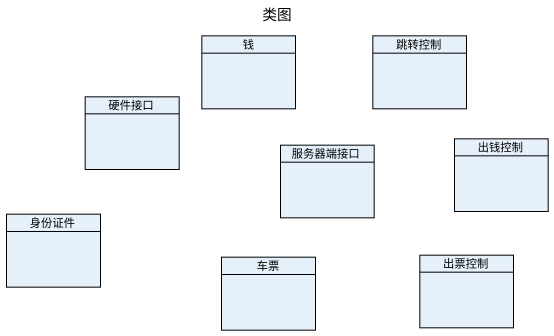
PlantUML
@startuml
title 类图
hide circle
hide empty members
class 钱
class 跳转控制
class 硬件接口
class 服务器端接口
class 出钱控制
class 身份证件
class 出票控制
class 车票
@enduml
